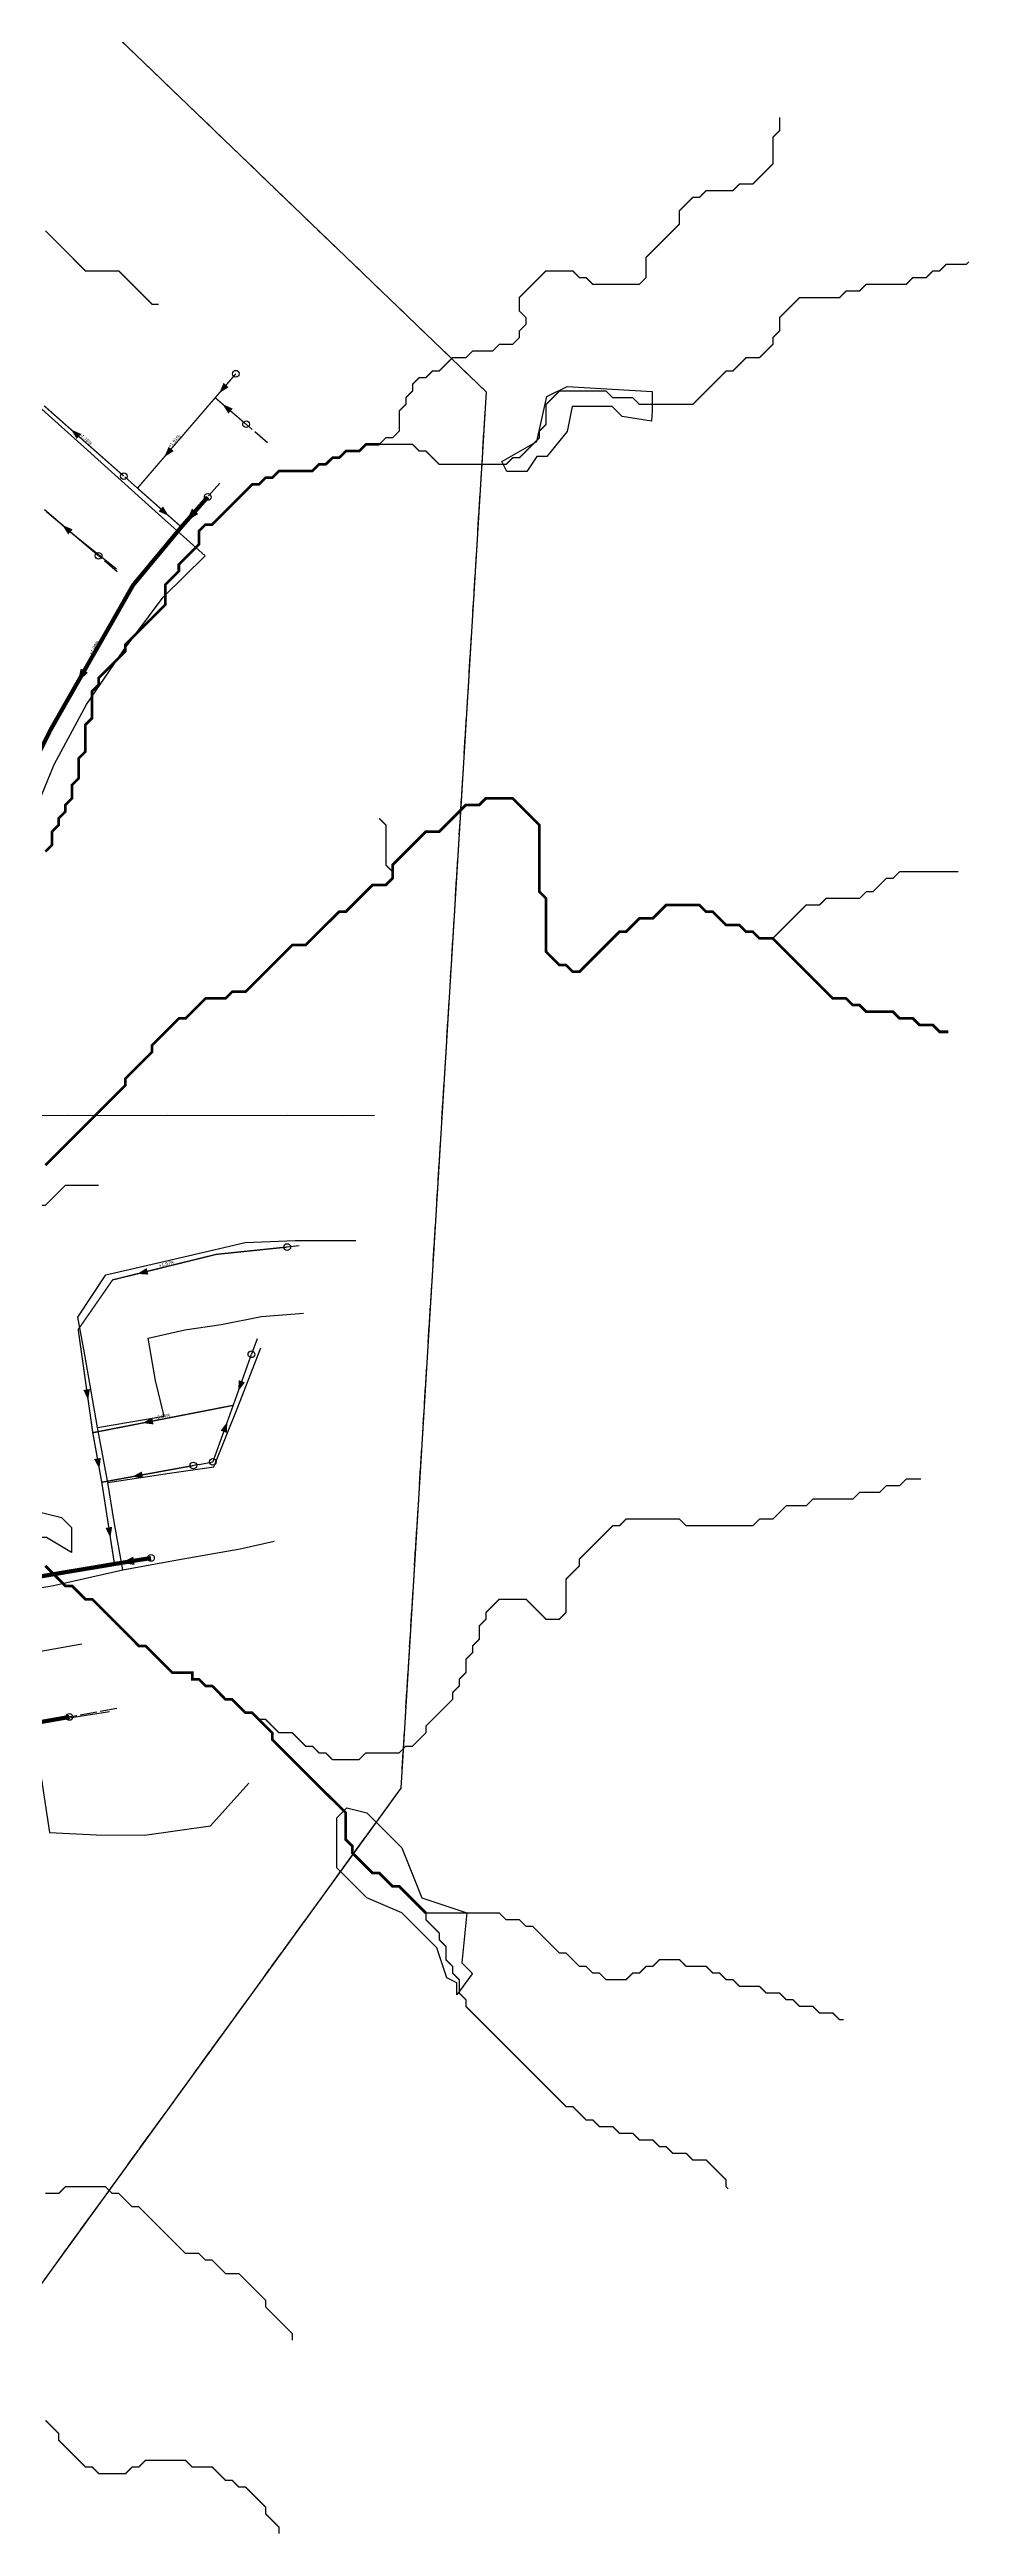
# Model space of a CAD drawing. Header units: metres. Extents: x 442821 to 452274, y 2561971 to 2571293.
# Drawn here: x 451723 to 452274, y 2568301 to 2569786 of the extents above; entities that cross this region are included whole.
import ezdxf
from ezdxf.enums import TextEntityAlignment as Align

# ---------------------------------------------------------------- set-up
doc = ezdxf.new("R2010")
doc.units = ezdxf.units.M
doc.header["$LTSCALE"] = 8
doc.linetypes.add('DASHDOT', pattern=[3.556, 2.54, -0.508, 0, -0.508])
doc.linetypes.add('DASHED', pattern=[1.524, 1.27, -0.254])
for name, color, linetype in [('A_ARROWS', 7, 'Continuous'), ('A_BRANCH', 7, 'Continuous'), ('A_BUILT_2006', 252, 'Continuous'), ('A_CATCHMENTS', 7, 'Continuous'), ('A_ENVELOPE', 3, 'Continuous'), ('A_GRADIENT', 8, 'Continuous'), ('A_HEAD_GAP', 8, 'Continuous'), ('A_HEADS', 8, 'Continuous'), ('A_LATERAL', 7, 'Continuous'), ('A_STREAMS', 5, 'Continuous'), ('A_SUBMAIN', 7, 'Continuous'), ('A_WADI', 4, 'Continuous')]:
    doc.layers.add(name, color=color, linetype=linetype)

msp = doc.modelspace()

# ---------------------------------------------------------------- linework, layer by layer
at = {"layer": 'A_ARROWS', "color": 2}
for points in [[(451824.3, 2569579.9), (451826.9, 2569586.1), (451829.9, 2569583.5)], [(451826.2, 2569573.4), (451832.4, 2569570.7), (451829.8, 2569567.7)], [(451735.4, 2569558.2), (451741.5, 2569555.5), (451738.9, 2569552.5)], [(451791.3, 2569541.6), (451794, 2569547.8), (451797, 2569545.2)], [(451794, 2569506.4), (451787.9, 2569509.1), (451790.6, 2569512.1)], [(451804.6, 2569503.2), (451808, 2569510.8), (451811.8, 2569507.5)], [(451730.2, 2569500.9), (451736.4, 2569498.3), (451733.8, 2569495.2)], [(451739.5, 2569406.7), (451741.3, 2569414.9), (451745.6, 2569412.4)], [(451775.1, 2569052), (451780.8, 2569055.5), (451781.8, 2569051.6)], [(451745.7, 2568976.3), (451742.9, 2568982.4), (451746.8, 2568983)], [(451835.7, 2568981.6), (451836, 2568988.3), (451839.7, 2568987)], [(451778.2, 2568962.6), (451784.1, 2568965.8), (451784.9, 2568961.8)], [(451829.2, 2568963.4), (451828.9, 2568956.7), (451825.1, 2568958)], [(451752.5, 2568935), (451749.3, 2568941), (451753.3, 2568941.7)], [(451771.9, 2568930.4), (451777.9, 2568933.5), (451778.6, 2568929.6)], [(451759.1, 2568893.7), (451756.1, 2568899.7), (451760.1, 2568900.4)], [(451765.3, 2568878.7), (451772.8, 2568882.5), (451773.6, 2568877.6)]]:
    msp.add_solid(points, dxfattribs=at)
at = {"layer": 'A_BRANCH', "color": 2, "const_width": 0.8}
for points in [[(451767.1, 2569530.2), (451719.3, 2569572.4)], [(451820.5, 2568939.3), (451832.7, 2568973.2)]]:
    msp.add_lwpolyline(points, dxfattribs=at)
at = {"layer": 'A_BUILT_2006', "color": 252}
for points in [[(451741.3, 2569549.4), (451714.2, 2569573.7)], [(451763.8, 2569529.2), (451741.3, 2569549.4)], [(451790, 2569505.7), (451763.8, 2569529.2)], [(451719.6, 2569510.2), (451738.8, 2569493.9)], [(451815.9, 2569482.5), (451790, 2569505.7)], [(451738.8, 2569493.9), (451762.8, 2569474.6)], [(451790.8, 2569457.6), (451815.9, 2569482.5)], [(451766.8, 2569425.5), (451790.8, 2569457.6)], [(451744.8, 2569393.4), (451766.8, 2569425.5)], [(451725.3, 2569357.3), (451744.8, 2569393.4)], [(451708.8, 2569316.8), (451725.3, 2569357.3)], [(451703.1, 2569147), (451733.1, 2569147.2)], [(451733.1, 2569147.2), (451763.2, 2569147)], [(451763.2, 2569147), (451793.2, 2569147.2)], [(451793.2, 2569147.2), (451835.3, 2569147)], [(451835.3, 2569147), (451865.3, 2569147.2)], [(451865.3, 2569147.2), (451898.2, 2569147)], [(451898.2, 2569147), (451917.3, 2569147.1)], [(451805.7, 2569062.8), (451839.9, 2569070.8)], [(451839.9, 2569070.8), (451869.9, 2569072.1)], [(451869.9, 2569072.1), (451906.2, 2569072)], [(451739.6, 2569026), (451756.4, 2569051.4)], [(451756.4, 2569051.4), (451781.5, 2569057.2)], [(451781.5, 2569057.2), (451805.7, 2569062.8)], [(451743.7, 2569003.4), (451739.6, 2569026)], [(451803.6, 2569018.4), (451825.4, 2569021.6)], [(451825.4, 2569021.6), (451849.7, 2569026.5)], [(451849.7, 2569026.5), (451874.9, 2569028.4)], [(451781.8, 2569013.5), (451803.6, 2569018.4)], [(451786.2, 2568988.1), (451781.8, 2569013.5)], [(451835.4, 2568972.2), (451849.3, 2569007.6)], [(451751.4, 2568959.9), (451743.7, 2569003.4)], [(451791.3, 2568966.8), (451786.2, 2568988.1)], [(451751.4, 2568959.9), (451791.3, 2568966.8)], [(451821, 2568936.3), (451835.4, 2568972.2)], [(451757.6, 2568926.9), (451751.4, 2568959.9)], [(451757.6, 2568926.9), (451794.6, 2568932.5)], [(451794.6, 2568932.5), (451821, 2568936.3)], [(451761.4, 2568903.4), (451757.6, 2568926.9)], [(451766.6, 2568874.6), (451761.4, 2568903.4)], [(451801.4, 2568880.9), (451836.8, 2568887.2)], [(451836.8, 2568887.2), (451857.3, 2568891.7)], [(451724.9, 2568865.2), (451766.6, 2568874.6)], [(451766.6, 2568874.6), (451801.4, 2568880.9)], [(451681.4, 2568857.6), (451724.9, 2568865.2)], [(451713.9, 2568825.3), (451742, 2568830.2)], [(451712.2, 2568781.9), (451737, 2568786.2)], [(451737, 2568786.2), (451758.6, 2568789.6)], [(451717.8, 2568748.9), (451722.6, 2568717.2)], [(451819.1, 2568721.2), (451842, 2568746.8)], [(451722.6, 2568717.2), (451750.7, 2568715.8)], [(451750.7, 2568715.8), (451779.5, 2568715.6)], [(451779.5, 2568715.6), (451819.1, 2568721.2)]]:
    msp.add_lwpolyline(points, dxfattribs=at)
at = {"layer": 'A_CATCHMENTS', "color": 2, "linetype": 'DASHED'}
msp.add_lwpolyline([(451320.9, 2570218.8), (451984.3, 2569580.8), (451933.1, 2568743.7), (451239, 2567787)], dxfattribs=at)
at = {"layer": 'A_ENVELOPE', "color": 3}
msp.add_lwpolyline([(450486.8, 2570738.8), (451379.7, 2570566.7), (451254.2, 2570283), (451984.3, 2569580.8), (451933.1, 2568743.7), (451207.7, 2567743.8)], dxfattribs=at)
at = {"layer": 'A_HEAD_GAP', "color": 8, "linetype": 'DASHED'}
for points in [[(451853.3, 2569550.1), (451840.4, 2569561.3)], [(451775.3, 2569523), (451767.1, 2569530.2)], [(451824.7, 2569525.9), (451817.4, 2569517.7)], [(451763.2, 2569472.9), (451752, 2569482.4)], [(451872.3, 2569068.9), (451865.1, 2569068.1)], [(451847, 2569013.1), (451843.6, 2569003.8)], [(451812.2, 2568937.7), (451808.8, 2568937.1)], [(451812.2, 2568937.7), (451820.5, 2568939.3)], [(451762.9, 2568791.4), (451734.5, 2568786.4)]]:
    msp.add_lwpolyline(points, dxfattribs=at)
at = {"layer": 'A_HEADS', "color": 2}
for centre in [(451834.3, 2569591.6), (451840.4, 2569561.3), (451767.1, 2569530.2), (451817.4, 2569517.7), (451752, 2569482.4), (451865.1, 2569068.1), (451843.6, 2569003.8), (451808.8, 2568937.1), (451820.5, 2568939.3), (451783.4, 2568881.7), (451734.5, 2568786.4)]:
    msp.add_circle(centre, 2, dxfattribs=at)
at = {"layer": 'A_LATERAL', "color": 2, "const_width": 0.8}
for points in [[(451834.3, 2569591.6), (451821.9, 2569577.2)], [(451821.9, 2569577.2), (451775.3, 2569523)], [(451840.4, 2569561.3), (451821.9, 2569577.2)], [(451775.3, 2569523), (451801.6, 2569499.7)], [(451865.1, 2569068.1), (451822.5, 2569063.7), (451760.4, 2569048.4), (451739.8, 2569018.7), (451740.2, 2569015.6)], [(451843.6, 2569003.8), (451832.7, 2568973.2)], [(451832.7, 2568973.2), (451748.5, 2568956.8)], [(451808.8, 2568937.1), (451753.9, 2568927.1)]]:
    msp.add_lwpolyline(points, dxfattribs=at)
at = {"layer": 'A_LATERAL', "color": 2, "linetype": 'DASHED', "const_width": 0.8}
for points in [[(451752, 2569482.4), (451720.7, 2569508.9)], [(451753.9, 2568927.1), (451761.5, 2568878.1)]]:
    msp.add_lwpolyline(points, dxfattribs=at)
at = {"layer": 'A_LATERAL', "color": 2, "linetype": 'DASHDOT', "const_width": 0.8}
for points in [[(451740.2, 2569015.6), (451748.5, 2568956.8)], [(451748.5, 2568956.8), (451753.9, 2568927.1)]]:
    msp.add_lwpolyline(points, dxfattribs=at)
at = {"layer": 'A_STREAMS', "color": 5}
for points, const_width in [([(452160.2, 2569745.3), (452160.2, 2569741.3), (452160.2, 2569737.3), (452156.2, 2569733.3), (452156.2, 2569729.3), (452156.2, 2569725.3), (452156.2, 2569721.3), (452156.2, 2569717.3), (452152.2, 2569713.3), (452148.2, 2569709.3), (452144.2, 2569705.3), (452140.2, 2569705.3), (452136.2, 2569705.3), (452132.2, 2569701.3), (452128.2, 2569701.3), (452124.2, 2569701.3), (452120.2, 2569701.3), (452116.2, 2569701.3), (452112.2, 2569697.3), (452108.2, 2569697.3), (452104.2, 2569693.3), (452100.2, 2569689.3), (452100.2, 2569685.3), (452100.2, 2569681.3), (452096.2, 2569677.3), (452092.2, 2569673.3), (452088.2, 2569669.3), (452084.2, 2569665.3), (452080.2, 2569661.3), (452080.2, 2569657.2), (452080.2, 2569653.2), (452080.2, 2569649.2), (452076.2, 2569645.2), (452072.2, 2569645.2), (452068.2, 2569645.2), (452064.2, 2569645.2), (452060.2, 2569645.2), (452056.2, 2569645.2), (452052.2, 2569645.2), (452048.2, 2569645.2), (452044.2, 2569649.2), (452040.2, 2569649.2), (452036.2, 2569653.2), (452032.2, 2569653.2), (452028.2, 2569653.2), (452024.2, 2569653.2), (452020.2, 2569653.2), (452016.2, 2569649.2), (452012.2, 2569645.2), (452008.2, 2569641.2), (452004.2, 2569637.2), (452004.2, 2569633.2), (452004.2, 2569629.2), (452008.2, 2569625.2), (452008.2, 2569621.2), (452004.2, 2569617.2), (452004.2, 2569613.2), (452000.2, 2569609.2), (451996.2, 2569609.2), (451992.2, 2569609.2), (451988.2, 2569605.2), (451984.2, 2569605.2), (451980.2, 2569605.2), (451976.2, 2569605.2), (451972.2, 2569601.2), (451968.2, 2569601.2), (451964.2, 2569601.2), (451960.2, 2569597.2), (451956.2, 2569593.2), (451952.2, 2569593.2), (451948.2, 2569589.2), (451944.2, 2569589.2), (451940.2, 2569585.2), (451940.2, 2569581.2), (451936.2, 2569577.2), (451936.2, 2569573.2), (451932.2, 2569569.2), (451932.2, 2569565.2), (451932.2, 2569561.2), (451932.2, 2569557.2), (451928.2, 2569553.2), (451924.2, 2569553.2), (451920.2, 2569549.2)], 0.8), ([(451788.1, 2569633.2), (451784.1, 2569633.2), (451780.1, 2569637.2), (451776.1, 2569641.2), (451772.1, 2569645.2), (451768.1, 2569649.2), (451764.1, 2569653.2), (451760.1, 2569653.2), (451756.1, 2569653.2), (451752.1, 2569653.2), (451748.1, 2569653.2), (451744.1, 2569653.2), (451740.1, 2569657.2), (451736.1, 2569661.3), (451732.1, 2569665.3), (451728.1, 2569669.3), (451724.1, 2569673.3), (451720.1, 2569677.3)], 0.8), ([(452273.7, 2569658.7), (452272.2, 2569657.2), (452268.2, 2569657.2), (452264.2, 2569657.2), (452260.2, 2569657.2), (452256.2, 2569653.2), (452252.2, 2569653.2), (452248.2, 2569649.2), (452244.2, 2569649.2), (452240.2, 2569649.2), (452236.2, 2569645.2), (452232.2, 2569645.2), (452228.2, 2569645.2), (452224.2, 2569645.2), (452220.2, 2569645.2), (452216.2, 2569645.2), (452212.2, 2569645.2), (452208.2, 2569641.2), (452204.2, 2569641.2), (452200.2, 2569641.2), (452196.2, 2569637.2), (452192.2, 2569637.2), (452188.2, 2569637.2), (452184.2, 2569637.2), (452180.2, 2569637.2), (452176.2, 2569637.2), (452172.2, 2569637.2), (452168.2, 2569633.2), (452164.2, 2569629.2), (452160.2, 2569625.2), (452160.2, 2569621.2), (452160.2, 2569617.2), (452156.2, 2569613.2), (452156.2, 2569609.2), (452152.2, 2569605.2), (452148.2, 2569601.2), (452144.2, 2569601.2), (452140.2, 2569601.2), (452136.2, 2569597.2), (452132.2, 2569593.2), (452128.2, 2569593.2), (452124.2, 2569589.2), (452120.2, 2569585.2), (452116.2, 2569581.2), (452112.2, 2569577.2), (452108.2, 2569573.2), (452104.2, 2569573.2), (452100.2, 2569573.2), (452096.2, 2569573.2), (452092.2, 2569573.2), (452088.2, 2569573.2), (452084.2, 2569573.2), (452080.2, 2569573.2), (452076.2, 2569573.2), (452072.2, 2569577.2), (452068.2, 2569577.2), (452064.2, 2569577.2), (452060.2, 2569577.2), (452056.2, 2569581.2), (452052.2, 2569581.2), (452048.2, 2569581.2), (452044.2, 2569581.2), (452040.2, 2569581.2), (452036.2, 2569581.2), (452032.2, 2569581.2), (452028.2, 2569581.2), (452024.2, 2569577.2), (452020.2, 2569573.2), (452020.2, 2569569.2), (452020.2, 2569565.2), (452020.2, 2569561.2), (452016.2, 2569557.2), (452016.2, 2569553.2), (452012.2, 2569549.2), (452008.2, 2569545.2), (452004.2, 2569541.2), (452000.2, 2569541.2), (451996.2, 2569537.2), (451992.2, 2569537.2), (451988.2, 2569537.2), (451984.2, 2569537.2), (451980.2, 2569537.2), (451976.2, 2569537.2), (451972.2, 2569537.2), (451968.2, 2569537.2), (451964.2, 2569537.2), (451960.2, 2569537.2), (451956.2, 2569537.2), (451952.2, 2569541.2), (451948.2, 2569545.2), (451944.2, 2569545.2), (451940.2, 2569549.2), (451936.2, 2569549.2), (451932.2, 2569549.2), (451928.2, 2569549.2), (451924.2, 2569549.2), (451920.2, 2569549.2)], 0.8), ([(451920.2, 2569549.2), (451916.2, 2569549.2), (451912.2, 2569549.2), (451908.2, 2569545.2), (451904.2, 2569545.2), (451900.2, 2569545.2), (451896.2, 2569541.2), (451892.2, 2569541.2), (451888.1, 2569537.2), (451884.1, 2569537.2), (451880.1, 2569533.2), (451876.1, 2569533.2), (451872.1, 2569533.2), (451868.1, 2569533.2), (451864.1, 2569533.2), (451860.1, 2569533.2), (451856.1, 2569529.2), (451852.1, 2569529.2), (451848.1, 2569525.2), (451844.1, 2569525.2), (451840.1, 2569521.2), (451836.1, 2569517.2), (451832.1, 2569513.2), (451828.1, 2569509.2), (451824.1, 2569505.2), (451820.1, 2569501.2), (451816.1, 2569501.2), (451812.1, 2569497.2), (451812.1, 2569493.2), (451812.1, 2569489.2), (451808.1, 2569485.2), (451804.1, 2569481.2), (451800.1, 2569477.2), (451800.1, 2569473.2), (451796.1, 2569469.2), (451792.1, 2569465.2), (451792.1, 2569461.2), (451792.1, 2569457.2), (451792.1, 2569453.2), (451788.1, 2569449.2), (451784.1, 2569445.2), (451780.1, 2569441.2), (451776.1, 2569437.2), (451772.1, 2569433.2), (451768.1, 2569429.2), (451768.1, 2569425.2), (451764.1, 2569421.2), (451760.1, 2569417.2), (451756.1, 2569413.2), (451752.1, 2569409.2), (451752.1, 2569405.2), (451748.1, 2569401.2), (451748.1, 2569397.2), (451748.1, 2569393.2), (451748.1, 2569389.2), (451748.1, 2569385.2), (451744.1, 2569381.2), (451744.1, 2569377.2), (451744.1, 2569373.2), (451744.1, 2569369.1), (451744.1, 2569365.1), (451740.1, 2569361.1), (451740.1, 2569357.1), (451740.1, 2569353.1), (451740.1, 2569349.1), (451736.1, 2569345.1), (451736.1, 2569341.1), (451736.1, 2569337.1), (451732.1, 2569333.1), (451732.1, 2569329.1), (451728.1, 2569325.1), (451728.1, 2569321.1), (451724.1, 2569317.1), (451724.1, 2569313.1), (451724.1, 2569309.1), (451720.1, 2569305.1)], 1.6), ([(452156.2, 2569253.1), (452152.2, 2569253.1), (452148.2, 2569253.1), (452144.2, 2569257.1), (452140.2, 2569257.1), (452136.2, 2569261.1), (452132.2, 2569261.1), (452128.2, 2569261.1), (452124.2, 2569265.1), (452120.2, 2569269.1), (452116.2, 2569269.1), (452112.2, 2569273.1), (452108.2, 2569273.1), (452104.2, 2569273.1), (452100.2, 2569273.1), (452096.2, 2569273.1), (452092.2, 2569273.1), (452088.2, 2569269.1), (452084.2, 2569265.1), (452080.2, 2569265.1), (452076.2, 2569265.1), (452072.2, 2569261.1), (452068.2, 2569257.1), (452064.2, 2569257.1), (452060.2, 2569253.1), (452056.2, 2569249.1), (452052.2, 2569245.1), (452048.2, 2569241.1), (452044.2, 2569237.1), (452040.2, 2569233.1), (452036.2, 2569233.1), (452032.2, 2569237.1), (452028.2, 2569237.1), (452024.2, 2569241.1), (452020.2, 2569245.1), (452020.2, 2569249.1), (452020.2, 2569253.1), (452020.2, 2569257.1), (452020.2, 2569261.1), (452020.2, 2569265.1), (452020.2, 2569269.1), (452020.2, 2569273.1), (452020.2, 2569277.1), (452016.2, 2569281.1), (452016.2, 2569285.1), (452016.2, 2569289.1), (452016.2, 2569293.1), (452016.2, 2569297.1), (452016.2, 2569301.1), (452016.2, 2569305.1), (452016.2, 2569309.1), (452016.2, 2569313.1), (452016.2, 2569317.1), (452016.2, 2569321.1), (452012.2, 2569325.1), (452008.2, 2569329.1), (452004.2, 2569333.1), (452000.2, 2569337.1), (451996.2, 2569337.1), (451992.2, 2569337.1), (451988.2, 2569337.1), (451984.2, 2569337.1), (451980.2, 2569333.1), (451976.2, 2569333.1), (451972.2, 2569333.1), (451968.2, 2569329.1), (451964.2, 2569325.1), (451960.2, 2569321.1), (451956.2, 2569317.1), (451952.2, 2569317.1), (451948.2, 2569317.1), (451944.2, 2569313.1), (451940.2, 2569309.1), (451936.2, 2569305.1), (451932.2, 2569301.1), (451928.2, 2569297.1), (451928.2, 2569293.1)], 1.6), ([(451920.2, 2569325.1), (451924.2, 2569321.1), (451924.2, 2569317.1), (451924.2, 2569313.1), (451924.2, 2569309.1), (451924.2, 2569305.1), (451924.2, 2569301.1), (451924.2, 2569297.1), (451928.2, 2569293.1)], 0.8), ([(451928.2, 2569293.1), (451928.2, 2569289.1), (451924.2, 2569285.1), (451920.2, 2569285.1), (451916.2, 2569285.1), (451912.2, 2569281.1), (451908.2, 2569277.1), (451904.2, 2569273.1), (451900.2, 2569269.1), (451896.2, 2569269.1), (451892.2, 2569265.1), (451888.1, 2569261.1), (451884.1, 2569257.1), (451880.1, 2569253.1), (451876.1, 2569249.1), (451872.1, 2569249.1), (451868.1, 2569249.1), (451864.1, 2569245.1), (451860.1, 2569241.1), (451856.1, 2569237.1), (451852.1, 2569233.1), (451848.1, 2569229.1), (451844.1, 2569225.1), (451840.1, 2569221.1), (451836.1, 2569221.1), (451832.1, 2569221.1), (451828.1, 2569217.1), (451824.1, 2569217.1), (451820.1, 2569217.1), (451816.1, 2569217.1), (451812.1, 2569213.1), (451808.1, 2569209.1), (451804.1, 2569205.1), (451800.1, 2569205.1), (451796.1, 2569201.1), (451792.1, 2569197.1), (451788.1, 2569193.1), (451784.1, 2569189.1), (451784.1, 2569185.1), (451780.1, 2569181.1), (451776.1, 2569177.1), (451772.1, 2569173.1), (451768.1, 2569169.1), (451768.1, 2569165.1), (451764.1, 2569161.1), (451760.1, 2569157.1), (451756.1, 2569153.1), (451752.1, 2569149.1), (451748.1, 2569145.1), (451744.1, 2569141.1), (451740.1, 2569137.1), (451736.1, 2569133.1), (451732.1, 2569129.1), (451728.1, 2569125.1), (451724.1, 2569121.1), (451720.1, 2569117.1)], 1.6), ([(452267.3, 2569293.1), (452264.2, 2569293.1), (452260.2, 2569293.1), (452256.2, 2569293.1), (452252.2, 2569293.1), (452248.2, 2569293.1), (452244.2, 2569293.1), (452240.2, 2569293.1), (452236.2, 2569293.1), (452232.2, 2569293.1), (452228.2, 2569289.1), (452224.2, 2569289.1), (452220.2, 2569285.1), (452216.2, 2569281.1), (452212.2, 2569281.1), (452208.2, 2569277.1), (452204.2, 2569277.1), (452200.2, 2569277.1), (452196.2, 2569277.1), (452192.2, 2569277.1), (452188.2, 2569277.1), (452184.2, 2569273.1), (452180.2, 2569273.1), (452176.2, 2569273.1), (452172.2, 2569269.1), (452168.2, 2569265.1), (452164.2, 2569261.1), (452160.2, 2569257.1), (452156.2, 2569253.1)], 0.8), ([(452261.4, 2569197.1), (452260.2, 2569197.1), (452256.2, 2569197.1), (452252.2, 2569201.1), (452248.2, 2569201.1), (452244.2, 2569201.1), (452240.2, 2569205.1), (452236.2, 2569205.1), (452232.2, 2569205.1), (452228.2, 2569209.1), (452224.2, 2569209.1), (452220.2, 2569209.1), (452216.2, 2569209.1), (452212.2, 2569209.1), (452208.2, 2569213.1), (452204.2, 2569213.1), (452200.2, 2569217.1), (452196.2, 2569217.1), (452192.2, 2569217.1), (452188.2, 2569221.1), (452184.2, 2569225.1), (452180.2, 2569229.1), (452176.2, 2569233.1), (452172.2, 2569237.1), (452168.2, 2569241.1), (452164.2, 2569245.1), (452160.2, 2569249.1), (452156.2, 2569253.1)], 1.6), ([(451752.1, 2569105.1), (451748.1, 2569105.1), (451744.1, 2569105.1), (451740.1, 2569105.1), (451736.1, 2569105.1), (451732.1, 2569105.1), (451728.1, 2569101.1), (451724.1, 2569097.1), (451720.1, 2569093.1), (451716.1, 2569093.1), (451712.1, 2569089.1), (451708.1, 2569085.1), (451704.1, 2569081), (451700.1, 2569081), (451696.1, 2569077), (451692.1, 2569073), (451688.1, 2569069), (451684.1, 2569065), (451680.1, 2569065)], 0.8), ([(452245, 2568929), (452244.2, 2568929), (452240.2, 2568929), (452236.2, 2568929), (452232.2, 2568925), (452228.2, 2568925), (452224.2, 2568925), (452220.2, 2568921), (452216.2, 2568921), (452212.2, 2568921), (452208.2, 2568921), (452204.2, 2568917), (452200.2, 2568917), (452196.2, 2568917), (452192.2, 2568917), (452188.2, 2568917), (452184.2, 2568917), (452180.2, 2568917), (452176.2, 2568913), (452172.2, 2568913), (452168.2, 2568913), (452164.2, 2568913), (452160.2, 2568909), (452156.2, 2568905), (452152.2, 2568905), (452148.2, 2568905), (452144.2, 2568901), (452140.2, 2568901), (452136.2, 2568901), (452132.2, 2568901), (452128.2, 2568901), (452124.2, 2568901), (452120.2, 2568901), (452116.2, 2568901), (452112.2, 2568901), (452108.2, 2568901), (452104.2, 2568901), (452100.2, 2568905), (452096.2, 2568905), (452092.2, 2568905), (452088.2, 2568905), (452084.2, 2568905), (452080.2, 2568905), (452076.2, 2568905), (452072.2, 2568905), (452068.2, 2568905), (452064.2, 2568901), (452060.2, 2568901), (452056.2, 2568897), (452052.2, 2568893), (452048.2, 2568889), (452044.2, 2568885), (452040.2, 2568881), (452040.2, 2568877), (452036.2, 2568873), (452032.2, 2568869), (452032.2, 2568865), (452032.2, 2568861), (452032.2, 2568857), (452032.2, 2568853), (452032.2, 2568849), (452028.2, 2568845), (452024.2, 2568845), (452020.2, 2568845), (452016.2, 2568849), (452012.2, 2568853), (452008.2, 2568857), (452004.2, 2568857), (452000.2, 2568857), (451996.2, 2568857), (451992.2, 2568857), (451988.2, 2568853), (451984.2, 2568849), (451984.2, 2568845), (451980.2, 2568841), (451980.2, 2568837), (451980.2, 2568833), (451976.2, 2568829), (451976.2, 2568825), (451972.2, 2568821), (451972.2, 2568817), (451972.2, 2568813), (451968.2, 2568809), (451968.2, 2568805), (451964.2, 2568801), (451964.2, 2568796.9), (451960.2, 2568792.9), (451956.2, 2568788.9), (451952.2, 2568784.9), (451948.2, 2568780.9), (451948.2, 2568776.9), (451944.2, 2568772.9), (451940.2, 2568768.9), (451936.2, 2568768.9), (451932.2, 2568764.9), (451928.2, 2568764.9), (451924.2, 2568764.9), (451920.2, 2568764.9), (451916.2, 2568764.9), (451912.2, 2568764.9), (451908.2, 2568760.9), (451904.2, 2568760.9), (451900.2, 2568760.9), (451896.2, 2568760.9), (451892.2, 2568760.9), (451888.1, 2568764.9), (451884.1, 2568764.9), (451880.1, 2568768.9), (451876.1, 2568768.9), (451872.1, 2568772.9), (451868.1, 2568776.9), (451864.1, 2568776.9), (451860.1, 2568776.9), (451856.1, 2568780.9), (451852.1, 2568784.9), (451848.1, 2568784.9)], 0.8), ([(451848.1, 2568784.9), (451844.1, 2568788.9), (451840.1, 2568788.9), (451836.1, 2568792.9), (451832.1, 2568796.9), (451828.1, 2568796.9), (451824.1, 2568801), (451820.1, 2568805), (451816.1, 2568805), (451812.1, 2568809), (451808.1, 2568809), (451808.1, 2568813), (451804.1, 2568813), (451800.1, 2568813), (451796.1, 2568813), (451792.1, 2568817), (451788.1, 2568821), (451784.1, 2568825), (451780.1, 2568829), (451776.1, 2568829), (451772.1, 2568833), (451768.1, 2568837), (451764.1, 2568841), (451760.1, 2568845), (451756.1, 2568849), (451752.1, 2568853), (451748.1, 2568857), (451744.1, 2568857), (451740.1, 2568861), (451736.1, 2568865), (451732.1, 2568865), (451728.1, 2568869), (451724.1, 2568873), (451720.1, 2568877)], 1.6), ([(451948.2, 2568668.9), (451944.2, 2568672.9), (451940.2, 2568676.9), (451936.2, 2568680.9), (451932.2, 2568684.9), (451928.2, 2568684.9), (451924.2, 2568688.9), (451920.2, 2568692.9), (451916.2, 2568692.9), (451912.2, 2568696.9), (451908.2, 2568700.9), (451904.2, 2568704.9), (451904.2, 2568708.9), (451900.2, 2568712.9), (451900.2, 2568716.9), (451900.2, 2568720.9), (451900.2, 2568724.9), (451900.2, 2568728.9), (451896.2, 2568732.9), (451892.2, 2568736.9), (451888.1, 2568740.9), (451884.1, 2568744.9), (451880.1, 2568748.9), (451876.1, 2568752.9), (451872.1, 2568756.9), (451868.1, 2568760.9), (451864.1, 2568764.9), (451860.1, 2568768.9), (451856.1, 2568772.9), (451856.1, 2568776.9), (451852.1, 2568780.9), (451848.1, 2568784.9)], 1.6), ([(452198.7, 2568604.9), (452196.2, 2568604.9), (452192.2, 2568608.9), (452188.2, 2568608.9), (452184.2, 2568608.9), (452180.2, 2568612.9), (452176.2, 2568612.9), (452172.2, 2568612.9), (452168.2, 2568616.9), (452164.2, 2568616.9), (452160.2, 2568620.9), (452156.2, 2568620.9), (452152.2, 2568620.9), (452148.2, 2568624.9), (452144.2, 2568624.9), (452140.2, 2568624.9), (452136.2, 2568624.9), (452132.2, 2568628.9), (452128.2, 2568628.9), (452124.2, 2568632.9), (452120.2, 2568632.9), (452116.2, 2568636.9), (452112.2, 2568636.9), (452108.2, 2568636.9), (452104.2, 2568636.9), (452100.2, 2568640.9), (452096.2, 2568640.9), (452092.2, 2568640.9), (452088.2, 2568640.9), (452084.2, 2568636.9), (452080.2, 2568636.9), (452076.2, 2568632.9), (452072.2, 2568632.9), (452068.2, 2568628.9), (452064.2, 2568628.9), (452060.2, 2568628.9), (452056.2, 2568628.9), (452052.2, 2568632.9), (452048.2, 2568632.9), (452044.2, 2568636.9), (452040.2, 2568636.9), (452036.2, 2568640.9), (452032.2, 2568644.9), (452028.2, 2568644.9), (452024.2, 2568648.9), (452020.2, 2568652.9), (452016.2, 2568656.9), (452012.2, 2568660.9), (452008.2, 2568660.9), (452004.2, 2568664.9), (452000.2, 2568664.9), (451996.2, 2568664.9), (451992.2, 2568668.9), (451988.2, 2568668.9), (451984.2, 2568668.9), (451980.2, 2568668.9), (451976.2, 2568668.9), (451972.2, 2568668.9), (451968.2, 2568668.9), (451964.2, 2568668.9), (451960.2, 2568668.9), (451956.2, 2568668.9), (451952.2, 2568668.9), (451948.2, 2568668.9)], 0.8), ([(452129.5, 2568503.5), (452128.2, 2568504.8), (452128.2, 2568508.8), (452124.2, 2568512.9), (452120.2, 2568516.9), (452116.2, 2568520.9), (452112.2, 2568520.9), (452108.2, 2568520.9), (452104.2, 2568524.9), (452100.2, 2568524.9), (452096.2, 2568524.9), (452092.2, 2568528.9), (452088.2, 2568528.9), (452084.2, 2568532.9), (452080.2, 2568532.9), (452076.2, 2568532.9), (452072.2, 2568536.9), (452068.2, 2568536.9), (452064.2, 2568536.9), (452060.2, 2568540.9), (452056.2, 2568540.9), (452052.2, 2568540.9), (452048.2, 2568544.9), (452044.2, 2568544.9), (452040.2, 2568548.9), (452036.2, 2568552.9), (452032.2, 2568552.9), (452028.2, 2568556.9), (452024.2, 2568560.9), (452020.2, 2568564.9), (452016.2, 2568568.9), (452012.2, 2568572.9), (452008.2, 2568576.9), (452004.2, 2568580.9), (452000.2, 2568584.9), (451996.2, 2568588.9), (451992.2, 2568592.9), (451988.2, 2568596.9), (451984.2, 2568600.9), (451980.2, 2568604.9), (451976.2, 2568608.9), (451972.2, 2568612.9), (451972.2, 2568616.9), (451968.2, 2568620.9), (451968.2, 2568624.9), (451968.2, 2568628.9), (451964.2, 2568632.9), (451964.2, 2568636.9), (451960.2, 2568640.9), (451960.2, 2568644.9), (451960.2, 2568648.9), (451956.2, 2568652.9), (451956.2, 2568656.9), (451952.2, 2568660.9), (451948.2, 2568664.9), (451948.2, 2568668.9)], 0.8), ([(451868.1, 2568412.8), (451868.1, 2568416.8), (451864.1, 2568420.8), (451860.1, 2568424.8), (451856.1, 2568428.8), (451852.1, 2568432.8), (451852.1, 2568436.8), (451848.1, 2568440.8), (451844.1, 2568444.8), (451840.1, 2568448.8), (451836.1, 2568452.8), (451832.1, 2568452.8), (451828.1, 2568452.8), (451824.1, 2568456.8), (451820.1, 2568460.8), (451816.1, 2568460.8), (451812.1, 2568464.8), (451808.1, 2568464.8), (451804.1, 2568464.8), (451800.1, 2568468.8), (451796.1, 2568472.8), (451792.1, 2568476.8), (451788.1, 2568480.8), (451784.1, 2568484.8), (451780.1, 2568488.8), (451776.1, 2568492.8), (451772.1, 2568492.8), (451768.1, 2568496.8), (451764.1, 2568500.8), (451760.1, 2568500.8), (451756.1, 2568504.8), (451752.1, 2568504.8), (451748.1, 2568504.8), (451744.1, 2568504.8), (451740.1, 2568504.8), (451736.1, 2568504.8), (451732.1, 2568504.8), (451728.1, 2568500.8), (451724.1, 2568500.8), (451720.1, 2568500.8)], 0.8), ([(451860.1, 2568296.8), (451860.1, 2568300.8), (451856.1, 2568304.8), (451852.1, 2568308.8), (451852.1, 2568312.8), (451848.1, 2568316.8), (451844.1, 2568320.8), (451840.1, 2568324.8), (451836.1, 2568324.8), (451832.1, 2568328.8), (451828.1, 2568328.8), (451824.1, 2568332.8), (451820.1, 2568336.8), (451816.1, 2568336.8), (451812.1, 2568336.8), (451808.1, 2568336.8), (451804.1, 2568340.8), (451800.1, 2568340.8), (451796.1, 2568340.8), (451792.1, 2568340.8), (451788.1, 2568340.8), (451784.1, 2568340.8), (451780.1, 2568340.8), (451776.1, 2568336.8), (451772.1, 2568336.8), (451768.1, 2568332.8), (451764.1, 2568332.8), (451760.1, 2568332.8), (451756.1, 2568332.8), (451752.1, 2568332.8), (451748.1, 2568336.8), (451744.1, 2568336.8), (451740.1, 2568340.8), (451736.1, 2568344.8), (451732.1, 2568348.8), (451728.1, 2568352.8), (451728.1, 2568356.8), (451724.1, 2568360.8), (451720.1, 2568364.8)], 0.8)]:
    msp.add_lwpolyline(points, dxfattribs=dict(at, const_width=const_width))
at = {"layer": 'A_SUBMAIN', "color": 2, "const_width": 2.5}
for points in [[(451817.4, 2569517.7), (451801.6, 2569499.7)], [(451801.6, 2569499.7), (451772.7, 2569464.9), (451723, 2569377.8), (451708.2, 2569348)], [(451761.5, 2568878.1), (451675.1, 2568863.6)], [(451783.4, 2568881.7), (451761.5, 2568878.1)], [(451734.5, 2568786.4), (451691.9, 2568778.9)]]:
    msp.add_lwpolyline(points, dxfattribs=at)
at = {"layer": 'A_WADI', "color": 4}
for points in [[(452065.8, 2569566), (452059.8, 2569572), (452035.8, 2569572), (452032.8, 2569557), (452020.8, 2569542), (452014.8, 2569542), (452008.8, 2569533), (451996.8, 2569533), (451993.8, 2569539), (452014.8, 2569551), (452020.8, 2569578), (452032.8, 2569584), (452083.8, 2569581), (452083.8, 2569569.6), (452083.4, 2569563.1), (452065.8, 2569566)], [(451729.8, 2568906), (451735.8, 2568900), (451735.8, 2568885), (451720.8, 2568894), (451696.8, 2568894), (451678.8, 2568903), (451687.8, 2568906), (451693.8, 2568903), (451705.8, 2568912), (451729.8, 2568906)], [(451966.8, 2568627), (451960.8, 2568630), (451954.8, 2568648), (451933.8, 2568669), (451912.8, 2568678), (451894.8, 2568696), (451894.8, 2568726), (451900.8, 2568732), (451912.8, 2568729), (451933.8, 2568708), (451945.8, 2568678), (451972.8, 2568669), (451969.8, 2568639), (451975.8, 2568633), (451976, 2568632.4), (451966.8, 2568619.8), (451966.8, 2568627)]]:
    msp.add_lwpolyline(points, close=True, dxfattribs=at)

# ---------------------------------------------------------------- texts
at = {"layer": 'A_GRADIENT', "color": 2}
for s, rotation, p in [('+1.16%', 318.5288, (451743.2, 2569551.3)), ('+1.91%', 49.3012, (451798.6, 2569550.1)), ('+1.98%', 60.3466, (451750.8, 2569426.6)), ('+1.97%', 13.8033, (451793.1, 2569056.5)), ('+0.84%', 11.0111, (451790.6, 2568965))]:
    msp.add_text(s, height=2, rotation=rotation, dxfattribs=at).set_placement(p, align=Align.BOTTOM_CENTER)

doc.saveas('drawing.dxf')
